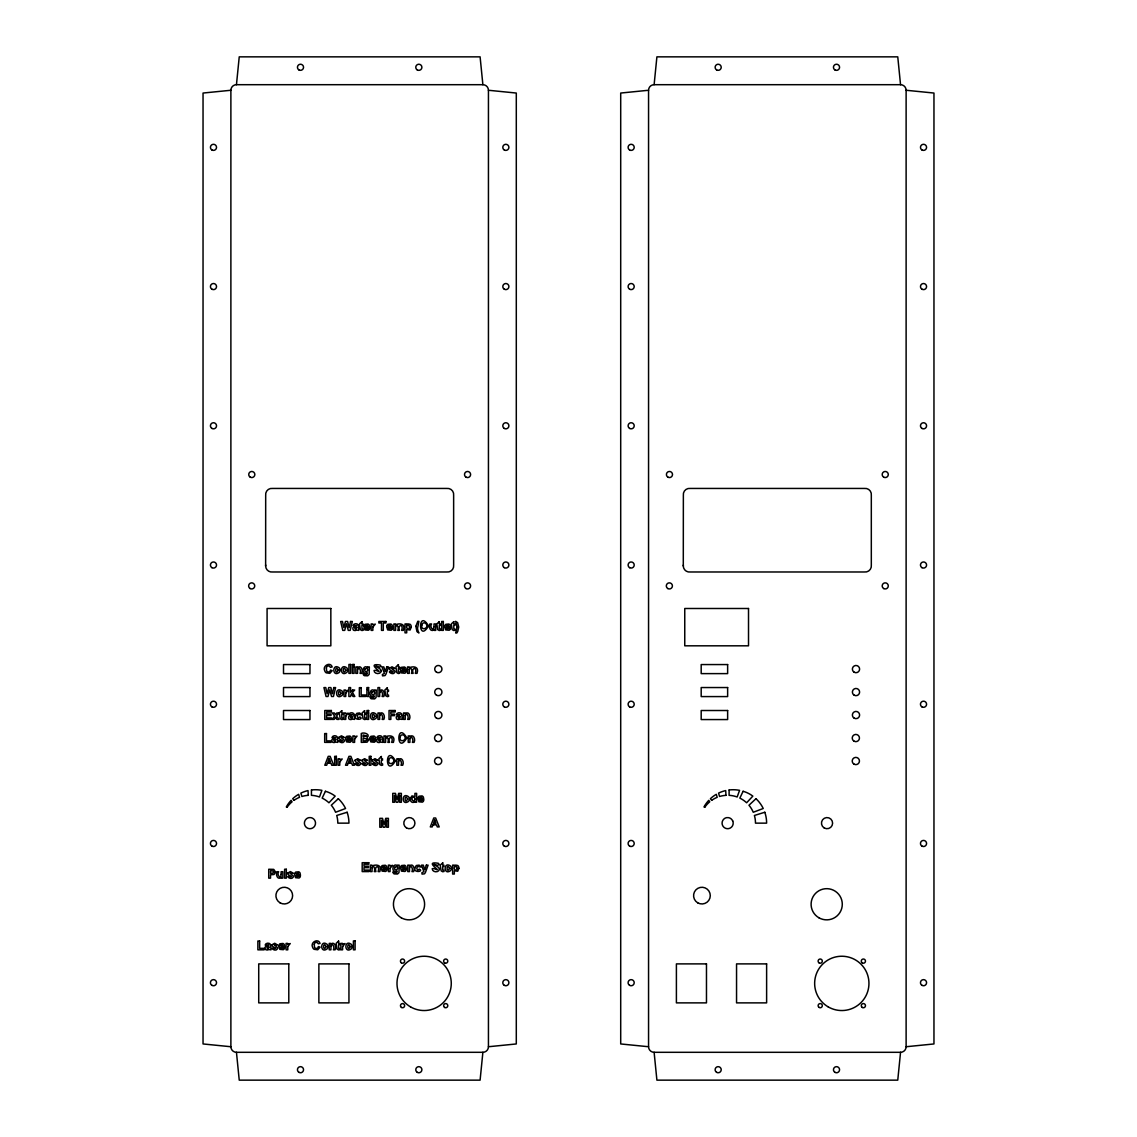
<?xml version="1.0" encoding="UTF-8"?>
<svg xmlns="http://www.w3.org/2000/svg" width="1137" height="1137" viewBox="0 0 1137 1137"><rect width="100%" height="100%" fill="white"/><g stroke="black" fill="none" stroke-linecap="round" stroke-linejoin="round"><path stroke-width="1.5" d="M265.632 565.97L265.688 495.405A6.154 6.154 0 0 1 272.653 488.441L446.685 488.441A6.154 6.154 0 0 1 453.635 495.405L453.635 565.018A6.154 6.154 0 0 1 446.685 571.982L272.653 571.982A6.154 6.154 0 0 1 265.632 565.97L265.688 565.018M683.294 565.97L683.365 495.405A6.154 6.154 0 0 1 690.315 488.441L864.347 488.441A6.154 6.154 0 0 1 871.312 495.405L871.312 565.018A6.154 6.154 0 0 1 864.347 571.982L690.315 571.982A6.154 6.154 0 0 1 683.294 565.97L683.365 565.018M236.453 84.692L239.239 56.85L480.098 56.85L482.884 84.692A5.571 5.571 0 0 1 488.441 90.264L516.297 93.049L516.297 1043.951L488.441 1046.736A5.571 5.571 0 0 1 482.884 1052.308L480.098 1080.15L239.239 1080.15L236.453 1052.308A5.571 5.571 0 0 1 230.882 1046.736L203.04 1043.951L203.04 93.049L230.882 90.264A5.571 5.571 0 0 1 236.453 84.692L482.884 84.692M654.116 84.692L656.902 56.85L897.761 56.85L900.547 84.692A5.571 5.571 0 0 1 906.118 90.264L933.96 93.049L933.96 1043.951L906.118 1046.736A5.571 5.571 0 0 1 900.547 1052.308L897.761 1080.15L656.902 1080.15L654.116 1052.308A5.571 5.571 0 0 1 648.559 1046.736L620.703 1043.951L620.703 93.049L648.559 90.264A5.571 5.571 0 0 1 654.116 84.692L900.547 84.692M236.453 1052.308L482.884 1052.308M654.116 1052.308L900.547 1052.308M732.782 821.028L732.797 821.056A5.571 5.571 0 0 1 730.252 828.063A5.571 5.571 0 0 1 723.018 826.258A5.571 5.571 0 0 1 724.056 818.882L724.084 818.853A5.5 5.5 0 0 1 727.296 817.588M906.118 90.264L906.118 1046.736M648.559 90.264L648.559 1046.736M488.441 90.264L488.441 1046.736M230.882 90.264L230.882 1046.736M310.216 817.588A5.5 5.5 0 0 1 315.077 821.013L315.12 821.056A5.571 5.571 0 0 1 312.576 828.063A5.571 5.571 0 0 1 305.341 826.258A5.571 5.571 0 0 1 306.379 818.882L306.407 818.853A5.5 5.5 0 0 1 309.634 817.588M727.836 817.588A5.5 5.5 0 0 1 732.711 821.013M270.634 945.714L271.004 949.836L268.645 949.494A2.686 2.686 0 0 1 267.096 949.978L266.2 949.836A1.862 1.862 0 0 1 265.276 949.153L265.02 947.547A1.72 1.72 0 0 1 265.944 946.439L268.9 945.032L265.134 945.074C265.674 942.303 271.189 942.573 270.634 945.714M337.447 738.268L337.817 742.376L335.458 742.049A2.686 2.686 0 0 1 333.908 742.532L333.013 742.39A1.862 1.862 0 0 1 332.089 741.694L331.833 740.102A1.72 1.72 0 0 1 332.757 738.993L335.713 737.586L331.947 737.629C332.487 734.857 338.002 735.127 337.447 738.268M354.19 715.301L354.559 719.408L352.2 719.081A2.686 2.686 0 0 1 350.651 719.565L349.755 719.423A1.862 1.862 0 0 1 348.832 718.726L348.576 717.134A1.72 1.72 0 0 1 349.5 716.026L352.456 714.619L348.689 714.661C349.23 711.89 354.744 712.16 354.19 715.301M358.468 626.274L358.837 630.381L356.478 630.054A2.686 2.686 0 0 1 354.929 630.523L354.033 630.395A1.862 1.862 0 0 1 353.11 629.699L352.854 628.107A1.72 1.72 0 0 1 353.778 626.984L356.734 625.577L352.967 625.62C353.508 622.849 359.022 623.133 358.468 626.274M382.359 738.268L382.743 742.376L380.369 742.049A2.686 2.686 0 0 1 378.834 742.532L377.939 742.39A1.862 1.862 0 0 1 377.001 741.694L376.745 740.102A1.72 1.72 0 0 1 377.683 738.993L380.625 737.586L376.859 737.629C377.413 734.857 382.913 735.127 382.359 738.268M401.844 715.301L402.214 719.408L399.84 719.081A2.686 2.686 0 0 1 398.305 719.565L397.41 719.423A1.862 1.862 0 0 1 396.486 718.726L396.216 717.134A1.72 1.72 0 0 1 397.154 716.026L400.096 714.619L396.33 714.661C396.884 711.89 402.399 712.16 401.844 715.301M287.803 946.481L287.775 949.836L286.069 949.836L286.069 943.383L287.647 943.383L287.647 944.307L290.248 943.554L287.803 946.481M339.778 761.889L339.75 765.244L338.044 765.244L338.044 758.805L339.622 758.805L339.622 759.715L342.209 758.976L339.778 761.889M345.762 693.129L345.733 696.484L344.028 696.484L344.028 690.031L345.605 690.031L345.605 690.941L348.206 690.202L345.762 693.129M345.79 716.054L345.747 719.408L344.042 719.408L344.042 712.97L345.634 712.97L345.634 713.88L348.22 713.141L345.79 716.054M342.635 946.467L342.592 949.821L340.887 949.821L340.887 943.383L342.479 943.383L342.479 944.293L345.065 943.554L342.635 946.467M354.616 739.036L354.588 742.376L352.882 742.376L352.882 735.937L354.46 735.937L354.46 736.847L357.061 736.108L354.616 739.036M372.865 627.027L372.837 630.381L371.131 630.381L371.131 623.943L372.709 623.943L372.709 624.853L375.309 624.114L372.865 627.027M390.105 868.242L390.062 871.596L388.357 871.596L388.357 865.143L389.948 865.143L389.948 866.067L392.535 865.328L390.105 868.242M281.123 874.424C281.209 879.711 276.248 875.064 278.679 871.709L276.973 871.709C275.282 874.623 277.925 880.82 281.251 877.181L281.251 878.148L282.829 878.148L282.829 871.709L281.123 871.709L281.123 874.424M363.286 673.786L363.442 674.781A1.89 1.89 0 0 0 364.366 675.662L367.72 675.804L369.155 674.412L369.34 666.922L367.748 666.922L367.748 667.817C363.854 663.582 360.585 673.104 365.702 673.36A2.203 2.203 0 0 0 367.237 672.777L366.796 674.625L363.286 673.786M370.193 696.896L370.364 697.891A1.89 1.89 0 0 0 371.273 698.772L374.627 698.914L376.063 697.521L376.262 690.031L374.656 690.031L374.656 690.941C370.776 686.691 367.493 696.214 372.623 696.484A2.203 2.203 0 0 0 374.144 695.887L373.718 697.734L370.193 696.896M393.118 872.022L393.274 873.017A1.89 1.89 0 0 0 394.198 873.898L397.552 874.026L398.988 872.633L399.172 865.143L397.58 865.143L397.58 866.053C393.686 861.803 390.417 871.326 395.534 871.596A2.203 2.203 0 0 0 397.069 870.999L396.628 872.846L393.118 872.022M434.021 626.658C434.107 631.945 429.146 627.297 431.577 623.943L429.871 623.943C428.18 626.857 430.809 633.053 434.149 629.415L434.149 630.381L435.727 630.381L435.727 623.943L434.021 623.943L434.021 626.658M330.952 945.998L330.924 949.821L329.218 949.821L329.218 943.383L330.81 943.383L330.81 944.321C334.179 940.725 336.85 946.837 335.088 949.821L333.383 949.821C335.003 947.874 332.473 941.933 330.952 945.998M357.572 669.537L357.544 673.36L355.838 673.36L355.838 666.922L357.416 666.922L357.416 667.86C360.799 664.264 363.47 670.375 361.708 673.36L360.003 673.36C361.609 671.413 359.093 665.472 357.572 669.537M379.687 715.585L379.659 719.408L377.953 719.408L377.953 712.97L379.545 712.97L379.545 713.908C382.913 710.312 385.585 716.424 383.837 719.408L382.131 719.408C383.737 717.461 381.208 711.52 379.687 715.585M398.561 761.42L398.533 765.244L396.827 765.244L396.827 758.805L398.405 758.805L398.405 759.743C401.787 756.148 404.459 762.259 402.697 765.244L400.991 765.244C402.597 763.297 400.082 757.356 398.561 761.42M405.241 715.585L405.213 719.408L403.507 719.408L403.507 712.97L405.099 712.97L405.099 713.908C408.467 710.312 411.139 716.424 409.377 719.408L407.671 719.408C409.292 717.461 406.762 711.52 405.241 715.585M409.945 738.553L409.917 742.376L408.211 742.376L408.211 735.937L409.789 735.937L409.789 736.89C413.172 733.28 415.844 739.391 414.081 742.376L412.376 742.376C413.996 740.443 411.466 734.488 409.945 738.553M409.505 867.758L409.476 871.596L407.771 871.596L407.771 865.143L409.348 865.143L409.348 866.096C412.731 862.486 415.403 868.597 413.641 871.596L411.935 871.596C413.541 869.649 411.025 863.708 409.505 867.758M372.083 867.659L372.041 871.596L370.335 871.596L370.335 865.143L371.913 865.143L371.913 866.024C375.58 864.305 382.373 864.347 379.815 871.596L378.109 871.596C380.54 864.646 373.718 865.555 375.949 871.596L374.244 871.596C375.651 869.904 373.689 863.722 372.083 867.659M385.656 738.453L385.628 742.376L383.922 742.376L383.922 735.937L385.486 735.937L385.486 736.819C389.152 735.099 395.946 735.142 393.402 742.376L391.697 742.376C394.113 735.426 387.291 736.35 389.522 742.376L387.816 742.376C389.238 740.699 387.276 734.516 385.656 738.453M395.605 626.459L395.577 630.381L393.871 630.381L393.871 623.943L395.449 623.943L395.449 624.81C399.115 623.104 405.895 623.147 403.351 630.381L401.645 630.381C404.061 623.431 397.239 624.355 399.471 630.381L397.765 630.381C399.186 628.704 397.225 622.507 395.605 626.459M409.263 669.437L409.235 673.36L407.529 673.36L407.529 666.922L409.093 666.922L409.093 667.803C412.759 666.083 419.553 666.126 417.009 673.36L415.303 673.36C417.72 666.41 410.898 667.334 413.129 673.36L411.423 673.36C412.845 671.683 410.883 665.5 409.263 669.437M415.886 626.288L416.938 631.575L418.928 632.996L418.174 631.22A13.303 13.303 0 0 1 417.535 628.207L418.942 621.328L417.776 621.328L415.886 626.288M311.453 789.973L311.424 795.332A27.842 27.842 0 0 1 319.483 796.98L321.899 790.343A33.414 33.414 0 0 0 311.453 789.973M729.13 789.973L729.087 795.332A27.842 27.842 0 0 1 737.16 796.98L739.576 790.343A33.414 33.414 0 0 0 729.13 789.973M326.362 668.115L326.66 670.844A1.976 1.976 0 0 0 327.627 671.796L328.508 671.981A1.805 1.805 0 0 0 329.986 671.271L330.483 670.091L332.217 670.645L329.829 673.346L326.22 672.834A3.923 3.923 0 0 1 324.756 670.873C322.041 665.87 330.398 661.336 332.203 666.922L330.426 667.348L329.204 665.955L327.655 666.026A2.004 2.004 0 0 0 326.674 666.978L326.362 668.115M314.253 944.577L314.551 947.306A1.976 1.976 0 0 0 315.517 948.258L316.399 948.443A1.805 1.805 0 0 0 317.863 947.718L318.374 946.552L320.108 947.107L317.72 949.793L314.11 949.296A3.923 3.923 0 0 1 312.647 947.334C309.918 942.331 318.275 937.798 320.08 943.383L318.303 943.809L317.095 942.402L315.532 942.488A2.004 2.004 0 0 0 314.551 943.426L314.253 944.577M379.687 692.532L379.644 696.484L377.939 696.484L377.939 687.572L379.644 687.572L379.644 690.855C383.112 687.501 385.358 693.655 383.809 696.484L382.103 696.484C383.638 694.608 381.378 688.638 379.687 692.532M388.712 760.07C387.603 766.395 396.685 763.183 392.919 758.478A2.175 2.175 0 0 0 391.668 757.782L390.602 757.782A2.203 2.203 0 0 0 389.337 758.493L388.712 760.07M400.096 737.202C398.988 743.541 408.069 740.315 404.303 735.625A2.175 2.175 0 0 0 403.052 734.914L402.001 734.914A2.203 2.203 0 0 0 400.736 735.625L400.096 737.202M421.77 625.208C420.676 631.532 429.758 628.32 425.991 623.616A2.175 2.175 0 0 0 424.726 622.92L423.675 622.92A2.203 2.203 0 0 0 422.41 623.63L421.77 625.208M457.102 627.198L455.667 632.996L456.847 632.996L457.742 631.405L458.751 627.07L457.628 622.678L455.653 621.328L457.102 627.198M410.386 798.245L410.528 800.448A2.928 2.928 0 0 0 411.537 801.912A2.388 2.388 0 0 0 414.11 802.139L415.048 801.315L415.048 802.267L416.625 802.267L416.625 793.37L414.92 793.37L414.92 796.568L411.978 795.886L410.386 798.245M411.296 627.127L410.087 630.026L406.705 629.585L406.705 632.84L404.999 632.84L404.999 623.943L406.591 623.943L406.591 624.881L407.984 623.872L410.087 624.284A2.857 2.857 0 0 1 411.097 625.72L411.296 627.127M458.907 868.327L457.714 871.24L454.331 870.8L454.331 874.04L452.625 874.04L452.625 865.143L454.217 865.143L454.217 866.096L455.61 865.072L457.714 865.499A2.857 2.857 0 0 1 458.723 866.934L458.907 868.327M278.778 945.899L279.83 949.352L283.255 949.693A2.516 2.516 0 0 0 284.236 948.883L284.662 948.059L282.957 947.775L281.336 948.599L280.484 947.093L284.747 947.093L284.321 944.719A2.658 2.658 0 0 0 282.971 943.468L280.015 943.753A2.928 2.928 0 0 0 278.935 945.231L278.778 945.899M294.526 874.211L295.563 877.679L298.988 878.02A2.516 2.516 0 0 0 299.969 877.21L300.395 876.385L298.704 876.101L297.07 876.911L296.217 875.419L300.495 875.419L300.054 873.045A2.658 2.658 0 0 0 298.718 871.795L295.748 872.065A2.928 2.928 0 0 0 294.682 873.543L294.526 874.211M345.591 738.453L346.643 741.907L350.068 742.248A2.516 2.516 0 0 0 351.049 741.438L351.475 740.613L349.77 740.329L348.149 741.153L347.297 739.647L351.56 739.647L351.134 737.273A2.658 2.658 0 0 0 349.784 736.023L346.828 736.307A2.928 2.928 0 0 0 345.747 737.785L345.591 738.453M363.84 626.444L364.892 629.912L368.303 630.253A2.516 2.516 0 0 0 369.298 629.443L369.724 628.619L368.018 628.335L366.398 629.145L365.531 627.652L369.809 627.652L369.383 625.279A2.658 2.658 0 0 0 368.033 624.028L365.076 624.298A2.928 2.928 0 0 0 363.996 625.776L363.84 626.444M369.781 738.453L370.818 741.907L374.244 742.248A2.516 2.516 0 0 0 375.224 741.438L375.651 740.613L373.959 740.329L372.325 741.153L371.472 739.647L375.75 739.647L375.309 737.273A2.658 2.658 0 0 0 373.959 736.023L371.003 736.307A2.928 2.928 0 0 0 369.937 737.785L369.781 738.453M386.637 626.444L387.689 629.912L391.1 630.253A2.516 2.516 0 0 0 392.094 629.443L392.521 628.619L390.815 628.335L389.195 629.145L388.328 627.652L392.606 627.652L392.18 625.279A2.658 2.658 0 0 0 390.83 624.028L387.873 624.298A2.928 2.928 0 0 0 386.793 625.776L386.637 626.444M381.08 867.659L382.117 871.127L385.542 871.468A2.516 2.516 0 0 0 386.523 870.644L386.95 869.819L385.258 869.535L383.624 870.359L382.771 868.867L387.049 868.867L386.608 866.493A2.658 2.658 0 0 0 385.258 865.243L382.302 865.513A2.928 2.928 0 0 0 381.236 866.991L381.08 867.659M400.295 669.437L401.333 672.891L404.758 673.232A2.516 2.516 0 0 0 405.753 672.422L406.179 671.597L404.474 671.313L402.853 672.138L401.986 670.631L406.264 670.631L405.824 668.258A2.658 2.658 0 0 0 404.488 667.007L401.532 667.291A2.928 2.928 0 0 0 400.451 668.769L400.295 669.437M400.423 867.659L401.46 871.127L404.886 871.468A2.516 2.516 0 0 0 405.866 870.644L406.293 869.819L404.601 869.535L402.967 870.359L402.114 868.867L406.392 868.867L405.952 866.493A2.658 2.658 0 0 0 404.616 865.243L401.645 865.513A2.928 2.928 0 0 0 400.579 866.991L400.423 867.659M417.862 798.33L418.899 801.798L422.324 802.139A2.516 2.516 0 0 0 423.319 801.329L423.746 800.505L422.04 800.221L420.42 801.031L419.553 799.538L423.831 799.538L423.39 797.165A2.658 2.658 0 0 0 422.054 795.914L419.098 796.184A2.928 2.928 0 0 0 418.018 797.662L417.862 798.33M444.638 626.444L445.69 629.912L449.115 630.253A2.516 2.516 0 0 0 450.096 629.443L450.522 628.619L448.817 628.335L447.196 629.145L446.344 627.652L450.607 627.652L450.181 625.279A2.658 2.658 0 0 0 448.831 624.028L445.875 624.298A2.928 2.928 0 0 0 444.809 625.776L444.638 626.444M355.54 715.443C353.237 721.27 364.892 719.366 359.903 716.95L358.084 718.044L357.245 716.068L358.07 714.278L361.495 714.875L359.676 712.942L356.791 713.325L355.54 715.443M415.048 867.616C412.731 873.458 424.385 871.539 419.397 869.123L417.577 870.231L416.753 868.256L417.577 866.451L420.988 867.048L419.169 865.129L416.298 865.499L415.048 867.616M395.449 760.809C384.86 778.888 384.803 742.66 395.449 760.809M406.833 737.941C396.245 756.02 396.202 719.806 406.833 737.941M428.521 625.947C417.933 644.025 417.876 607.798 428.521 625.947M268.957 947.078C268.119 951.243 264.935 945.785 268.957 947.078M335.77 739.633C334.932 743.783 331.748 738.339 335.77 739.633M356.791 627.624C355.952 631.788 352.768 626.331 356.791 627.624M352.513 716.651C351.674 720.815 348.49 715.372 352.513 716.651M380.696 739.633C379.857 743.783 376.674 738.339 380.696 739.633M400.167 716.651C399.329 720.815 396.145 715.372 400.167 716.651M340.006 670.119L339.949 670.83A3.212 3.212 0 0 1 339.068 672.55C332.089 677.553 332.075 662.743 339.068 667.717A3.169 3.169 0 0 1 339.949 669.437L340.006 670.119M342.763 693.229L342.706 693.94A3.212 3.212 0 0 1 341.825 695.659C334.846 700.662 334.818 685.867 341.825 690.841A3.169 3.169 0 0 1 342.706 692.547L342.763 693.229M347.595 670.119L347.538 670.83A3.212 3.212 0 0 1 346.657 672.55C339.693 677.553 339.665 662.743 346.671 667.717A3.169 3.169 0 0 1 347.538 669.437L347.595 670.119M327.897 946.581L327.84 947.277A3.212 3.212 0 0 1 326.959 949.011C319.98 954 319.952 939.205 326.959 944.179A3.169 3.169 0 0 1 327.84 945.885L327.897 946.581M352.058 946.581L352.001 947.277A3.212 3.212 0 0 1 351.12 949.011C344.141 954 344.113 939.205 351.12 944.179A3.169 3.169 0 0 1 352.001 945.885L352.058 946.581M376.631 716.168L376.574 716.878A3.212 3.212 0 0 1 375.693 718.598C368.715 723.601 368.686 708.792 375.693 713.766A3.169 3.169 0 0 1 376.574 715.471L376.631 716.168M409.377 799.027L409.32 799.723A3.212 3.212 0 0 1 408.439 801.457C401.46 806.446 401.432 791.65 408.439 796.625A3.169 3.169 0 0 1 409.32 798.33L409.377 799.027M451.332 868.355L451.275 869.052A3.212 3.212 0 0 1 450.394 870.771C443.416 875.774 443.402 860.979 450.408 865.953A3.169 3.169 0 0 1 451.275 867.659L451.332 868.355M275.538 871.994L274.031 874.509L270.521 874.794L270.521 878.148L268.73 878.148L268.73 869.251L273.747 869.379L275.538 871.994M271.985 944.819C271.302 947.491 279.446 948.357 273.861 948.485C268.9 946.609 275.239 952.451 277.314 948.997A1.862 1.862 0 0 0 277.741 947.817C274.927 944.904 271.572 944.35 277.513 944.946L274.657 943.241L271.985 944.819M287.732 873.131C287.036 875.817 295.179 876.67 289.608 876.798C284.634 874.936 290.973 880.777 293.062 877.323A1.862 1.862 0 0 0 293.474 876.13C290.66 873.216 287.32 872.676 293.261 873.259L290.404 871.553L287.732 873.131M338.798 737.373C338.115 740.045 346.259 740.912 340.688 741.04C335.713 739.164 342.052 745.005 344.127 741.551A1.862 1.862 0 0 0 344.554 740.372C341.74 737.458 338.385 736.904 344.326 737.501L341.47 735.795L338.798 737.373M355.057 760.227C354.36 762.913 362.504 763.766 356.933 763.908C351.958 762.032 358.297 767.873 360.386 764.419A1.862 1.862 0 0 0 360.799 763.225C357.984 760.312 354.645 759.772 360.585 760.355L357.729 758.649L355.057 760.227M361.964 760.227C361.282 762.913 369.426 763.766 363.84 763.908C358.88 762.032 365.219 767.873 367.294 764.419A1.862 1.862 0 0 0 367.706 763.225C364.906 760.312 361.552 759.772 367.493 760.355L364.636 758.649L361.964 760.227M372.339 760.227C371.643 762.913 379.786 763.766 374.215 763.908C369.241 762.032 375.58 767.873 377.669 764.419A1.862 1.862 0 0 0 378.081 763.225C375.267 760.312 371.927 759.772 377.854 760.355L375.011 758.649L372.339 760.227M389.366 668.357C388.669 671.029 396.813 671.896 391.242 672.024C386.267 670.148 392.606 675.989 394.695 672.535A1.862 1.862 0 0 0 395.107 671.356C392.293 668.428 388.953 667.888 394.894 668.485L392.038 666.779L389.366 668.357M409.547 627.141C409.505 631.532 404.431 627.24 407.572 625.265L409.149 625.634L409.547 627.141M457.173 868.341C457.131 872.747 452.057 868.455 455.184 866.465L456.776 866.835L457.173 868.341M364.906 669.153C363.641 673.985 370.25 670.958 366.782 668.201L364.906 669.153M371.813 692.262C370.563 697.109 377.157 694.082 373.703 691.31L371.813 692.262M394.738 867.389C393.473 872.221 400.082 869.194 396.628 866.422L394.738 867.389M368.715 739.803L367.123 742.177L361.268 742.376L361.268 733.479C363.911 731.887 371.074 734.403 367.024 737.657L368.715 739.803M414.92 799.069C414.692 803.447 409.874 799.084 412.944 797.108L414.522 797.463L414.92 799.069M338.257 670.134C334.932 676.686 334.875 663.624 338.257 670.134M341.015 693.243C337.689 699.795 337.632 686.734 341.015 693.243M345.847 670.134C342.535 676.686 342.464 663.624 345.847 670.134M326.148 946.595C322.823 953.147 322.766 940.086 326.148 946.595M374.883 716.182C371.557 722.734 371.501 709.673 374.883 716.182M350.31 946.595C346.984 953.147 346.927 940.086 350.31 946.595M407.629 799.027C404.303 805.593 404.246 792.532 407.629 799.027M449.584 868.355C446.272 874.907 446.201 861.86 449.584 868.355M273.69 872.008L272.923 873.145L270.521 873.287L270.521 870.757L273.079 870.956L273.69 872.008M280.597 945.43L283.056 946.055L282.274 944.634L280.597 945.43M296.331 873.742L298.789 874.367L298.008 872.96L296.331 873.742M347.41 737.984L349.869 738.609L349.087 737.188L347.41 737.984M365.659 625.975L368.118 626.601L367.336 625.194L365.659 625.975M371.586 737.984L374.045 738.609L373.263 737.188L371.586 737.984M388.456 625.975L390.915 626.601L390.133 625.194L388.456 625.975M402.114 668.968L404.573 669.594L403.777 668.172L402.114 668.968M382.885 867.19L385.344 867.815L384.562 866.408L382.885 867.19M402.228 867.19L404.687 867.815L403.905 866.408L402.228 867.19M419.681 797.861L422.14 798.487L421.344 797.08L419.681 797.861M446.457 625.975L448.916 626.601L448.134 625.194L446.457 625.975M381.279 670.773C381.08 674.682 374.059 674.383 374.045 670.475L375.793 670.304C387.347 675.279 363.854 662.374 380.128 665.046A2.501 2.501 0 0 1 380.952 666.424L379.218 667.092C370.335 664.25 381.606 668.542 381.279 670.773M439.436 868.995C439.237 872.903 432.231 872.619 432.202 868.696L433.95 868.526C445.519 873.5 422.026 860.595 438.299 863.281A2.501 2.501 0 0 1 439.109 864.66L437.39 865.314C428.507 862.471 439.763 866.778 439.436 868.995M366.853 739.718L365.958 740.827L363.058 740.883L363.058 738.51L366.1 738.638L366.853 739.718M366.526 735.98L363.058 737.018L363.058 734.971L366.526 735.98M333.795 687.572L332.43 693.797L330.867 687.572L328.735 687.572L327.101 693.684L325.765 687.572L323.931 687.572L326.049 696.484L327.996 696.484L329.758 689.818L331.535 696.484L333.439 696.484L335.6 687.572L333.795 687.572M350.523 621.484L349.158 627.695L347.595 621.484L345.463 621.484L343.829 627.596L342.493 621.484L340.659 621.484L342.777 630.381L344.724 630.381L346.487 623.73L348.263 630.381L350.168 630.381L352.328 621.484L350.523 621.484M386.736 820.232L384.974 827.239L383.24 827.239L381.478 820.232L381.478 827.239L379.815 827.239L379.815 818.342L382.501 818.342L384.121 824.41L385.713 818.342L388.399 818.342L388.399 827.239L386.736 827.239L386.736 820.232M399.684 795.26L397.907 802.267L396.188 802.267L394.425 795.26L394.425 802.267L392.748 802.267L392.748 793.37L395.449 793.37L397.055 799.439L398.661 793.37L401.347 793.37L401.347 802.267L399.684 802.267L399.684 795.26M386.836 666.922L385.329 671.498L383.78 666.922L381.961 666.922L384.42 673.388L382.373 674.539L382.529 675.875L385.017 675.591L385.912 674.241L388.598 666.922L386.836 666.922M426.332 865.143L424.826 869.72L423.291 865.143L421.472 865.143L423.93 871.61L421.884 872.775L422.04 874.111L424.527 873.813L425.423 872.477L428.109 865.143L426.332 865.143M327.428 763.225L326.689 765.244L324.784 765.244L328.252 756.347L330.156 756.347L333.724 765.244L331.762 765.244L330.981 763.225L327.428 763.225M329.19 758.422L327.982 761.719L330.412 761.719L329.19 758.422M348.149 763.225L347.41 765.244L345.506 765.244L348.974 756.347L350.878 756.347L354.431 765.244L352.484 765.244L351.703 763.225L348.149 763.225M349.898 758.422L348.704 761.719L351.134 761.719L349.898 758.422M432.941 824.879L432.202 826.912L430.298 826.912L433.765 818L435.656 818L439.223 826.912L437.276 826.912L436.494 824.879L432.941 824.879M434.689 820.09L433.495 823.387L435.912 823.387L434.689 820.09M325.424 791.281L322.169 798.117A27.842 27.842 0 0 1 328.948 802.779L335.173 796.113A29.818 29.818 0 0 0 325.424 791.281M743.101 791.281L739.846 798.117A27.842 27.842 0 0 1 746.625 802.779L752.836 796.113A29.818 29.818 0 0 0 743.101 791.281M335.571 717.419L334.25 719.408L332.246 719.408L334.576 716.097L332.345 712.97L334.42 712.97L335.571 714.732L336.765 712.97L338.769 712.97L336.58 716.026L338.968 719.408L336.879 719.408L335.571 717.419M287.149 807.171L286.311 806.943A33.414 33.414 0 0 1 291.086 800.349L292.067 801.812A27.842 27.842 0 0 0 287.149 807.171M704.826 807.171L703.974 806.943A33.414 33.414 0 0 1 708.763 800.349L709.73 801.812A27.842 27.842 0 0 0 704.826 807.171M352.584 690.031L350.58 692.305L350.58 687.572L348.874 687.572L348.874 696.484L350.58 696.484L351.376 693.584L352.996 696.484L354.843 696.484L352.47 692.39L354.673 690.031L352.584 690.031M338.314 798.7L331.293 805.238A27.842 27.842 0 0 1 335.586 812.259L345.563 808.492A33.414 33.414 0 0 0 338.314 798.7M755.991 798.7L748.97 805.238A27.842 27.842 0 0 1 753.262 812.259L763.24 808.492A33.414 33.414 0 0 0 755.991 798.7M293.986 800.334L292.735 798.7A30.102 30.102 0 0 1 298.633 794.337L299.528 797.321A27.842 27.842 0 0 0 293.986 800.334M711.663 800.334L710.412 798.7A30.102 30.102 0 0 1 716.31 794.337L717.205 797.321A27.842 27.842 0 0 0 711.663 800.334M361.936 621.655L359.448 623.943L360.372 629.685L361.893 630.523L363.243 630.268L363.101 628.946L361.978 628.818L361.936 625.293L363.101 625.293L363.101 623.943L361.936 623.943L361.936 621.655M439.294 621.655L436.793 623.943L437.731 629.685L439.252 630.523L440.587 630.268L440.445 628.946L439.323 628.818L439.294 625.293L440.46 625.293L440.46 623.943L439.294 623.943L439.294 621.655M453.791 621.655L451.304 623.943L452.228 629.685L453.748 630.523L455.098 630.268L454.956 628.946L453.834 628.818L453.791 625.293L454.956 625.293L454.956 623.943L453.791 623.943L453.791 621.655M398.391 664.648L395.903 666.922L396.827 672.663L398.348 673.516L399.698 673.26L399.556 671.939L398.419 671.796L398.391 668.286L399.556 668.286L399.556 666.922L398.391 666.922L398.391 664.648M341.768 710.696L339.281 712.97L340.205 718.712L341.725 719.565L343.076 719.309L342.933 717.987L341.796 717.845L341.768 714.32L342.933 714.32L342.933 712.97L341.768 712.97L341.768 710.696M387.333 687.757L384.832 690.031L385.77 695.773L387.291 696.626L388.627 696.37L388.484 695.048L387.362 694.906L387.333 691.395L388.499 691.395L388.499 690.031L387.333 690.031L387.333 687.757M364.579 710.696L362.078 712.97L363.016 718.712L364.536 719.565L365.872 719.309L365.73 717.987L364.607 717.845L364.579 714.32L365.744 714.32L365.744 712.97L364.579 712.97L364.579 710.696M381.364 756.517L378.863 758.805L379.801 764.547L381.321 765.386L382.672 765.13L382.515 763.808L381.392 763.68L381.364 760.156L382.529 760.156L382.529 758.805L381.364 758.805L381.364 756.517M442.734 862.869L440.232 865.143L441.17 870.899L442.691 871.738L444.041 871.482L443.885 870.16L442.762 870.018L442.734 866.508L443.899 866.508L443.899 865.143L442.734 865.143L442.734 862.869M338.613 941.095L336.126 943.383L337.049 949.125L338.57 949.963L339.92 949.708L339.778 948.386L338.655 948.258L338.613 944.733L339.778 944.733L339.778 943.383L338.613 943.383L338.613 941.095M347.126 812.259L336.723 815.471A27.842 27.842 0 0 1 337.803 823.145L348.945 823.145A33.414 33.414 0 0 0 347.126 812.259M764.803 812.259L754.399 815.471A27.842 27.842 0 0 1 755.48 823.145L766.622 823.145A33.414 33.414 0 0 0 764.803 812.259M308.298 795.346L308.013 795.36A27.629 27.629 0 0 0 301.902 796.483L300.879 793.114A33.414 33.414 0 0 1 308.013 790.585L308.298 795.346M725.974 795.346L725.69 795.36A27.629 27.629 0 0 0 719.579 796.483L718.556 793.114A33.414 33.414 0 0 1 725.69 790.585L725.974 795.346M330.839 608.494L267.081 608.494L267.081 645.816L330.839 645.816L330.839 608.494M748.516 608.494L684.758 608.494L684.758 645.816L748.516 645.816L748.516 608.494M385.94 621.484L378.863 621.484L378.863 622.991L381.506 622.991L381.506 630.381L383.297 630.381L383.297 622.991L385.94 622.991L385.94 621.484M443.345 621.484L441.639 621.484L441.639 630.381L443.345 630.381L443.345 621.484M350.637 664.463L348.931 664.463L348.931 673.36L350.637 673.36L350.637 664.463M354.09 664.463L352.385 664.463L352.385 666.04L354.09 666.04L354.09 664.463M309.96 664.562L283.511 664.562L283.511 673.616L309.96 673.616L309.96 664.562M727.637 664.562L701.188 664.562L701.188 673.616L727.637 673.616L727.637 664.562M354.09 666.922L352.385 666.922L352.385 673.36L354.09 673.36L354.09 666.922M309.96 687.544L283.511 687.544L283.511 696.583L309.96 696.583L309.96 687.544M361.168 687.658L359.363 687.658L359.363 696.484L365.631 696.484L365.631 694.977L361.168 694.977L361.168 687.658M368.601 687.572L366.896 687.572L366.896 689.15L368.601 689.15L368.601 687.572M727.637 687.544L701.188 687.544L701.188 696.583L727.637 696.583L727.637 687.544M368.601 690.031L366.896 690.031L366.896 696.484L368.601 696.484L368.601 690.031M309.96 710.511L283.511 710.511L283.511 719.565L309.96 719.565L309.96 710.511M331.379 710.511L324.784 710.511L324.784 719.408L331.549 719.408L331.549 717.916L326.589 717.916L326.589 715.486L331.052 715.486L331.052 713.993L326.589 713.993L326.589 712.018L331.379 712.018L331.379 710.511M368.63 710.511L366.924 710.511L366.924 712.089L368.63 712.089L368.63 710.511M395.136 710.511L389.039 710.511L389.039 719.408L390.83 719.408L390.83 715.628L394.553 715.628L394.553 714.121L390.83 714.121L390.83 712.018L395.136 712.018L395.136 710.511M727.637 710.511L701.188 710.511L701.188 719.565L727.637 719.565L727.637 710.511M368.63 712.97L366.924 712.97L366.924 719.408L368.63 719.408L368.63 712.97M326.475 733.564L324.685 733.564L324.685 742.376L330.952 742.376L330.952 740.883L326.475 740.883L326.475 733.564M336.367 756.347L334.662 756.347L334.662 757.924L336.367 757.924L336.367 756.347M370.918 756.347L369.212 756.347L369.212 757.924L370.918 757.924L370.918 756.347M336.367 758.805L334.662 758.805L334.662 765.244L336.367 765.244L336.367 758.805M370.918 758.805L369.212 758.805L369.212 765.244L370.918 765.244L370.918 758.805M368.786 862.699L362.191 862.699L362.191 871.596L368.957 871.596L368.957 870.089L363.982 870.089L363.982 867.673L368.459 867.673L368.459 866.167L363.982 866.167L363.982 864.205L368.786 864.205L368.786 862.699M286.311 869.251L284.605 869.251L284.605 878.148L286.311 878.148L286.311 869.251M355.099 940.924L353.394 940.924L353.394 949.821L355.099 949.821L355.099 940.924M259.662 941.01L257.872 941.01L257.872 949.836L264.125 949.836L264.125 948.329L259.662 948.329L259.662 941.01M288.798 963.892L258.724 963.892L258.724 1002.877L288.798 1002.877L288.798 963.892M348.945 963.892L318.872 963.892L318.872 1002.877L348.945 1002.877L348.945 963.892M706.475 963.892L676.401 963.892L676.401 1002.877L706.475 1002.877L706.475 963.892M766.622 963.892L736.549 963.892L736.549 1002.877L766.622 1002.877L766.622 963.892M211.951 149.999A3.07 3.07 0 0 0 216.542 147.341A3.07 3.07 0 0 0 211.951 144.697A3.07 3.07 0 0 0 211.951 149.999M211.923 289.21A3.07 3.07 0 0 0 216.542 286.595A3.07 3.07 0 0 0 211.965 283.909A3.07 3.07 0 0 0 211.923 289.21M211.937 428.436A3.07 3.07 0 0 0 216.542 425.807A3.07 3.07 0 0 0 211.951 423.135A3.07 3.07 0 0 0 211.937 428.436M211.923 567.661A3.07 3.07 0 0 0 216.542 565.046A3.07 3.07 0 0 0 211.965 562.36A3.07 3.07 0 0 0 211.923 567.661M211.937 706.887A3.07 3.07 0 0 0 216.542 704.258A3.07 3.07 0 0 0 211.965 701.586A3.07 3.07 0 0 0 211.937 706.887M211.908 846.099A3.07 3.07 0 0 0 216.542 843.512A3.07 3.07 0 0 0 211.979 840.797A3.07 3.07 0 0 0 211.908 846.099M211.894 985.324A3.07 3.07 0 0 0 216.542 982.752A3.07 3.07 0 0 0 211.994 980.009A3.07 3.07 0 0 0 211.894 985.324M406.492 827.921A5.571 5.571 0 0 0 414.934 823.245A5.571 5.571 0 0 0 406.662 818.27A5.571 5.571 0 0 0 406.492 827.921M401.219 917.758A15.591 15.591 0 0 0 424.613 904.27A15.591 15.591 0 0 0 401.233 890.754A15.591 15.591 0 0 0 401.219 917.758M280.015 902.806A8.357 8.357 0 0 0 292.621 895.7A8.357 8.357 0 0 0 280.157 888.338A8.357 8.357 0 0 0 280.015 902.806M444.666 962.925A2.089 2.089 0 0 0 447.793 961.106A2.089 2.089 0 0 0 444.666 959.301A2.089 2.089 0 0 0 444.666 962.925M401.233 962.741A2.089 2.089 0 0 0 404.601 961.447A2.089 2.089 0 0 0 401.802 959.159A2.089 2.089 0 0 0 401.233 962.741M444.666 1007.467A2.089 2.089 0 0 0 447.793 1005.662A2.089 2.089 0 0 0 444.666 1003.857A2.089 2.089 0 0 0 444.666 1007.467M401.503 1007.467A2.089 2.089 0 0 0 404.63 1005.662A2.089 2.089 0 0 0 401.503 1003.857A2.089 2.089 0 0 0 401.503 1007.467M410.556 1006.899A27.146 27.146 0 0 0 451.275 983.391A27.146 27.146 0 0 0 410.556 959.884A27.146 27.146 0 0 0 410.556 1006.899M436.494 672.209A3.624 3.624 0 0 0 441.952 669.125A3.624 3.624 0 0 0 436.537 665.941A3.624 3.624 0 0 0 436.494 672.209M436.494 695.19A3.624 3.624 0 0 0 441.952 692.078A3.624 3.624 0 0 0 436.537 688.923A3.624 3.624 0 0 0 436.494 695.19M436.509 718.172A3.624 3.624 0 0 0 441.952 715.031A3.624 3.624 0 0 0 436.509 711.904A3.624 3.624 0 0 0 436.509 718.172M250.211 477.142A3.07 3.07 0 0 0 254.844 474.584A3.07 3.07 0 0 0 250.296 471.841A3.07 3.07 0 0 0 250.211 477.142M465.985 477.142A3.07 3.07 0 0 0 470.619 474.584A3.07 3.07 0 0 0 466.071 471.841A3.07 3.07 0 0 0 465.985 477.142M466.028 588.554A3.07 3.07 0 0 0 470.619 585.91A3.07 3.07 0 0 0 466.042 583.253A3.07 3.07 0 0 0 466.028 588.554M250.126 588.54A3.07 3.07 0 0 0 254.745 585.939A3.07 3.07 0 0 0 250.183 583.238A3.07 3.07 0 0 0 250.126 588.54M436.324 741.153A3.624 3.624 0 0 0 441.781 738.069A3.624 3.624 0 0 0 436.381 734.886A3.624 3.624 0 0 0 436.324 741.153M436.324 764.135A3.624 3.624 0 0 0 441.781 761.037A3.624 3.624 0 0 0 436.381 757.853A3.624 3.624 0 0 0 436.324 764.135M298.917 69.911A3.07 3.07 0 0 0 303.551 67.339A3.07 3.07 0 0 0 299.003 64.61A3.07 3.07 0 0 0 298.917 69.911M417.279 69.94A3.07 3.07 0 0 0 421.898 67.31A3.07 3.07 0 0 0 417.322 64.624A3.07 3.07 0 0 0 417.279 69.94M504.316 149.999A3.07 3.07 0 0 0 508.907 147.341A3.07 3.07 0 0 0 504.316 144.697A3.07 3.07 0 0 0 504.316 149.999M504.274 289.196A3.07 3.07 0 0 0 508.907 286.623A3.07 3.07 0 0 0 504.359 283.895A3.07 3.07 0 0 0 504.274 289.196M504.274 428.422A3.07 3.07 0 0 0 508.907 425.849A3.07 3.07 0 0 0 504.359 423.12A3.07 3.07 0 0 0 504.274 428.422M504.302 706.887A3.07 3.07 0 0 0 508.907 704.272A3.07 3.07 0 0 0 504.345 701.572A3.07 3.07 0 0 0 504.302 706.887M504.316 846.127A3.07 3.07 0 0 0 508.907 843.469A3.07 3.07 0 0 0 504.316 840.812A3.07 3.07 0 0 0 504.316 846.127M417.279 1072.347A3.07 3.07 0 0 0 421.898 1069.732A3.07 3.07 0 0 0 417.322 1067.046A3.07 3.07 0 0 0 417.279 1072.347M298.917 1072.333A3.07 3.07 0 0 0 303.551 1069.761A3.07 3.07 0 0 0 299.003 1067.032A3.07 3.07 0 0 0 298.917 1072.333M504.274 985.324A3.07 3.07 0 0 0 508.907 982.752A3.07 3.07 0 0 0 504.359 980.009A3.07 3.07 0 0 0 504.274 985.324M504.274 567.647A3.07 3.07 0 0 0 508.907 565.061A3.07 3.07 0 0 0 504.359 562.346A3.07 3.07 0 0 0 504.274 567.647M629.6 567.661A3.07 3.07 0 0 0 634.219 565.046A3.07 3.07 0 0 0 629.642 562.36A3.07 3.07 0 0 0 629.6 567.661M629.614 149.999A3.07 3.07 0 0 0 634.219 147.341A3.07 3.07 0 0 0 629.614 144.697A3.07 3.07 0 0 0 629.614 149.999M629.6 289.21A3.07 3.07 0 0 0 634.219 286.595A3.07 3.07 0 0 0 629.642 283.909A3.07 3.07 0 0 0 629.6 289.21M921.993 428.45A3.07 3.07 0 0 0 926.584 425.792A3.07 3.07 0 0 0 921.993 423.149A3.07 3.07 0 0 0 921.993 428.45M629.614 428.436A3.07 3.07 0 0 0 634.219 425.807A3.07 3.07 0 0 0 629.628 423.135A3.07 3.07 0 0 0 629.614 428.436M834.956 69.94A3.07 3.07 0 0 0 839.575 67.31A3.07 3.07 0 0 0 834.999 64.624A3.07 3.07 0 0 0 834.956 69.94M716.594 1072.333A3.07 3.07 0 0 0 721.228 1069.761A3.07 3.07 0 0 0 716.68 1067.032A3.07 3.07 0 0 0 716.594 1072.333M834.956 1072.347A3.07 3.07 0 0 0 839.575 1069.732A3.07 3.07 0 0 0 834.999 1067.046A3.07 3.07 0 0 0 834.956 1072.347M716.637 69.94A3.07 3.07 0 0 0 721.228 67.296A3.07 3.07 0 0 0 716.637 64.638A3.07 3.07 0 0 0 716.637 69.94M629.6 706.887A3.07 3.07 0 0 0 634.219 704.258A3.07 3.07 0 0 0 629.642 701.586A3.07 3.07 0 0 0 629.6 706.887M629.585 846.099A3.07 3.07 0 0 0 634.219 843.512A3.07 3.07 0 0 0 629.656 840.797A3.07 3.07 0 0 0 629.585 846.099M629.571 985.324A3.07 3.07 0 0 0 634.219 982.752A3.07 3.07 0 0 0 629.671 980.009A3.07 3.07 0 0 0 629.571 985.324M921.951 985.324A3.07 3.07 0 0 0 926.584 982.752A3.07 3.07 0 0 0 922.036 980.009A3.07 3.07 0 0 0 921.951 985.324M921.993 846.127A3.07 3.07 0 0 0 926.584 843.469A3.07 3.07 0 0 0 921.993 840.812A3.07 3.07 0 0 0 921.993 846.127M921.965 706.887A3.07 3.07 0 0 0 926.584 704.272A3.07 3.07 0 0 0 922.008 701.572A3.07 3.07 0 0 0 921.965 706.887M921.951 567.647A3.07 3.07 0 0 0 926.584 565.061A3.07 3.07 0 0 0 922.022 562.346A3.07 3.07 0 0 0 921.951 567.647M921.993 289.224A3.07 3.07 0 0 0 926.584 286.567A3.07 3.07 0 0 0 921.993 283.923A3.07 3.07 0 0 0 921.993 289.224M921.993 149.999A3.07 3.07 0 0 0 926.584 147.341A3.07 3.07 0 0 0 921.993 144.697A3.07 3.07 0 0 0 921.993 149.999M854.001 764.135A3.624 3.624 0 0 0 859.458 761.037A3.624 3.624 0 0 0 854.058 757.853A3.624 3.624 0 0 0 854.001 764.135M854.001 741.153A3.624 3.624 0 0 0 859.458 738.069A3.624 3.624 0 0 0 854.058 734.886A3.624 3.624 0 0 0 854.001 741.153M667.789 588.54A3.07 3.07 0 0 0 672.422 585.939A3.07 3.07 0 0 0 667.86 583.238A3.07 3.07 0 0 0 667.789 588.54M883.705 588.554A3.07 3.07 0 0 0 888.295 585.91A3.07 3.07 0 0 0 883.705 583.253A3.07 3.07 0 0 0 883.705 588.554M883.662 477.142A3.07 3.07 0 0 0 888.295 474.584A3.07 3.07 0 0 0 883.747 471.841A3.07 3.07 0 0 0 883.662 477.142M667.931 477.17A3.07 3.07 0 0 0 672.521 474.527A3.07 3.07 0 0 0 667.931 471.869A3.07 3.07 0 0 0 667.931 477.17M824.169 827.921A5.571 5.571 0 0 0 832.611 823.245A5.571 5.571 0 0 0 824.339 818.27A5.571 5.571 0 0 0 824.169 827.921M854.185 718.172A3.624 3.624 0 0 0 859.615 715.031A3.624 3.624 0 0 0 854.185 711.904A3.624 3.624 0 0 0 854.185 718.172M854.171 695.19A3.624 3.624 0 0 0 859.615 692.078A3.624 3.624 0 0 0 854.214 688.923A3.624 3.624 0 0 0 854.171 695.19M854.157 672.209A3.624 3.624 0 0 0 859.615 669.125A3.624 3.624 0 0 0 854.214 665.941A3.624 3.624 0 0 0 854.157 672.209M818.882 917.758A15.591 15.591 0 0 0 842.29 904.27A15.591 15.591 0 0 0 818.91 890.754A15.591 15.591 0 0 0 818.882 917.758M697.677 902.806A8.357 8.357 0 0 0 710.284 895.7A8.357 8.357 0 0 0 697.834 888.338A8.357 8.357 0 0 0 697.677 902.806M818.896 962.741A2.089 2.089 0 0 0 822.278 961.447A2.089 2.089 0 0 0 819.464 959.159A2.089 2.089 0 0 0 818.896 962.741M828.219 1006.899A27.146 27.146 0 0 0 868.952 983.391A27.146 27.146 0 0 0 828.219 959.884A27.146 27.146 0 0 0 828.219 1006.899M862.329 1007.467A2.089 2.089 0 0 0 865.47 1005.662A2.089 2.089 0 0 0 862.329 1003.857A2.089 2.089 0 0 0 862.329 1007.467M818.739 1007.14A2.089 2.089 0 0 0 822.236 1006.202A2.089 2.089 0 0 0 819.678 1003.644A2.089 2.089 0 0 0 818.739 1007.14M862.329 962.925A2.089 2.089 0 0 0 865.47 961.106A2.089 2.089 0 0 0 862.329 959.301A2.089 2.089 0 0 0 862.329 962.925"/></g></svg>
